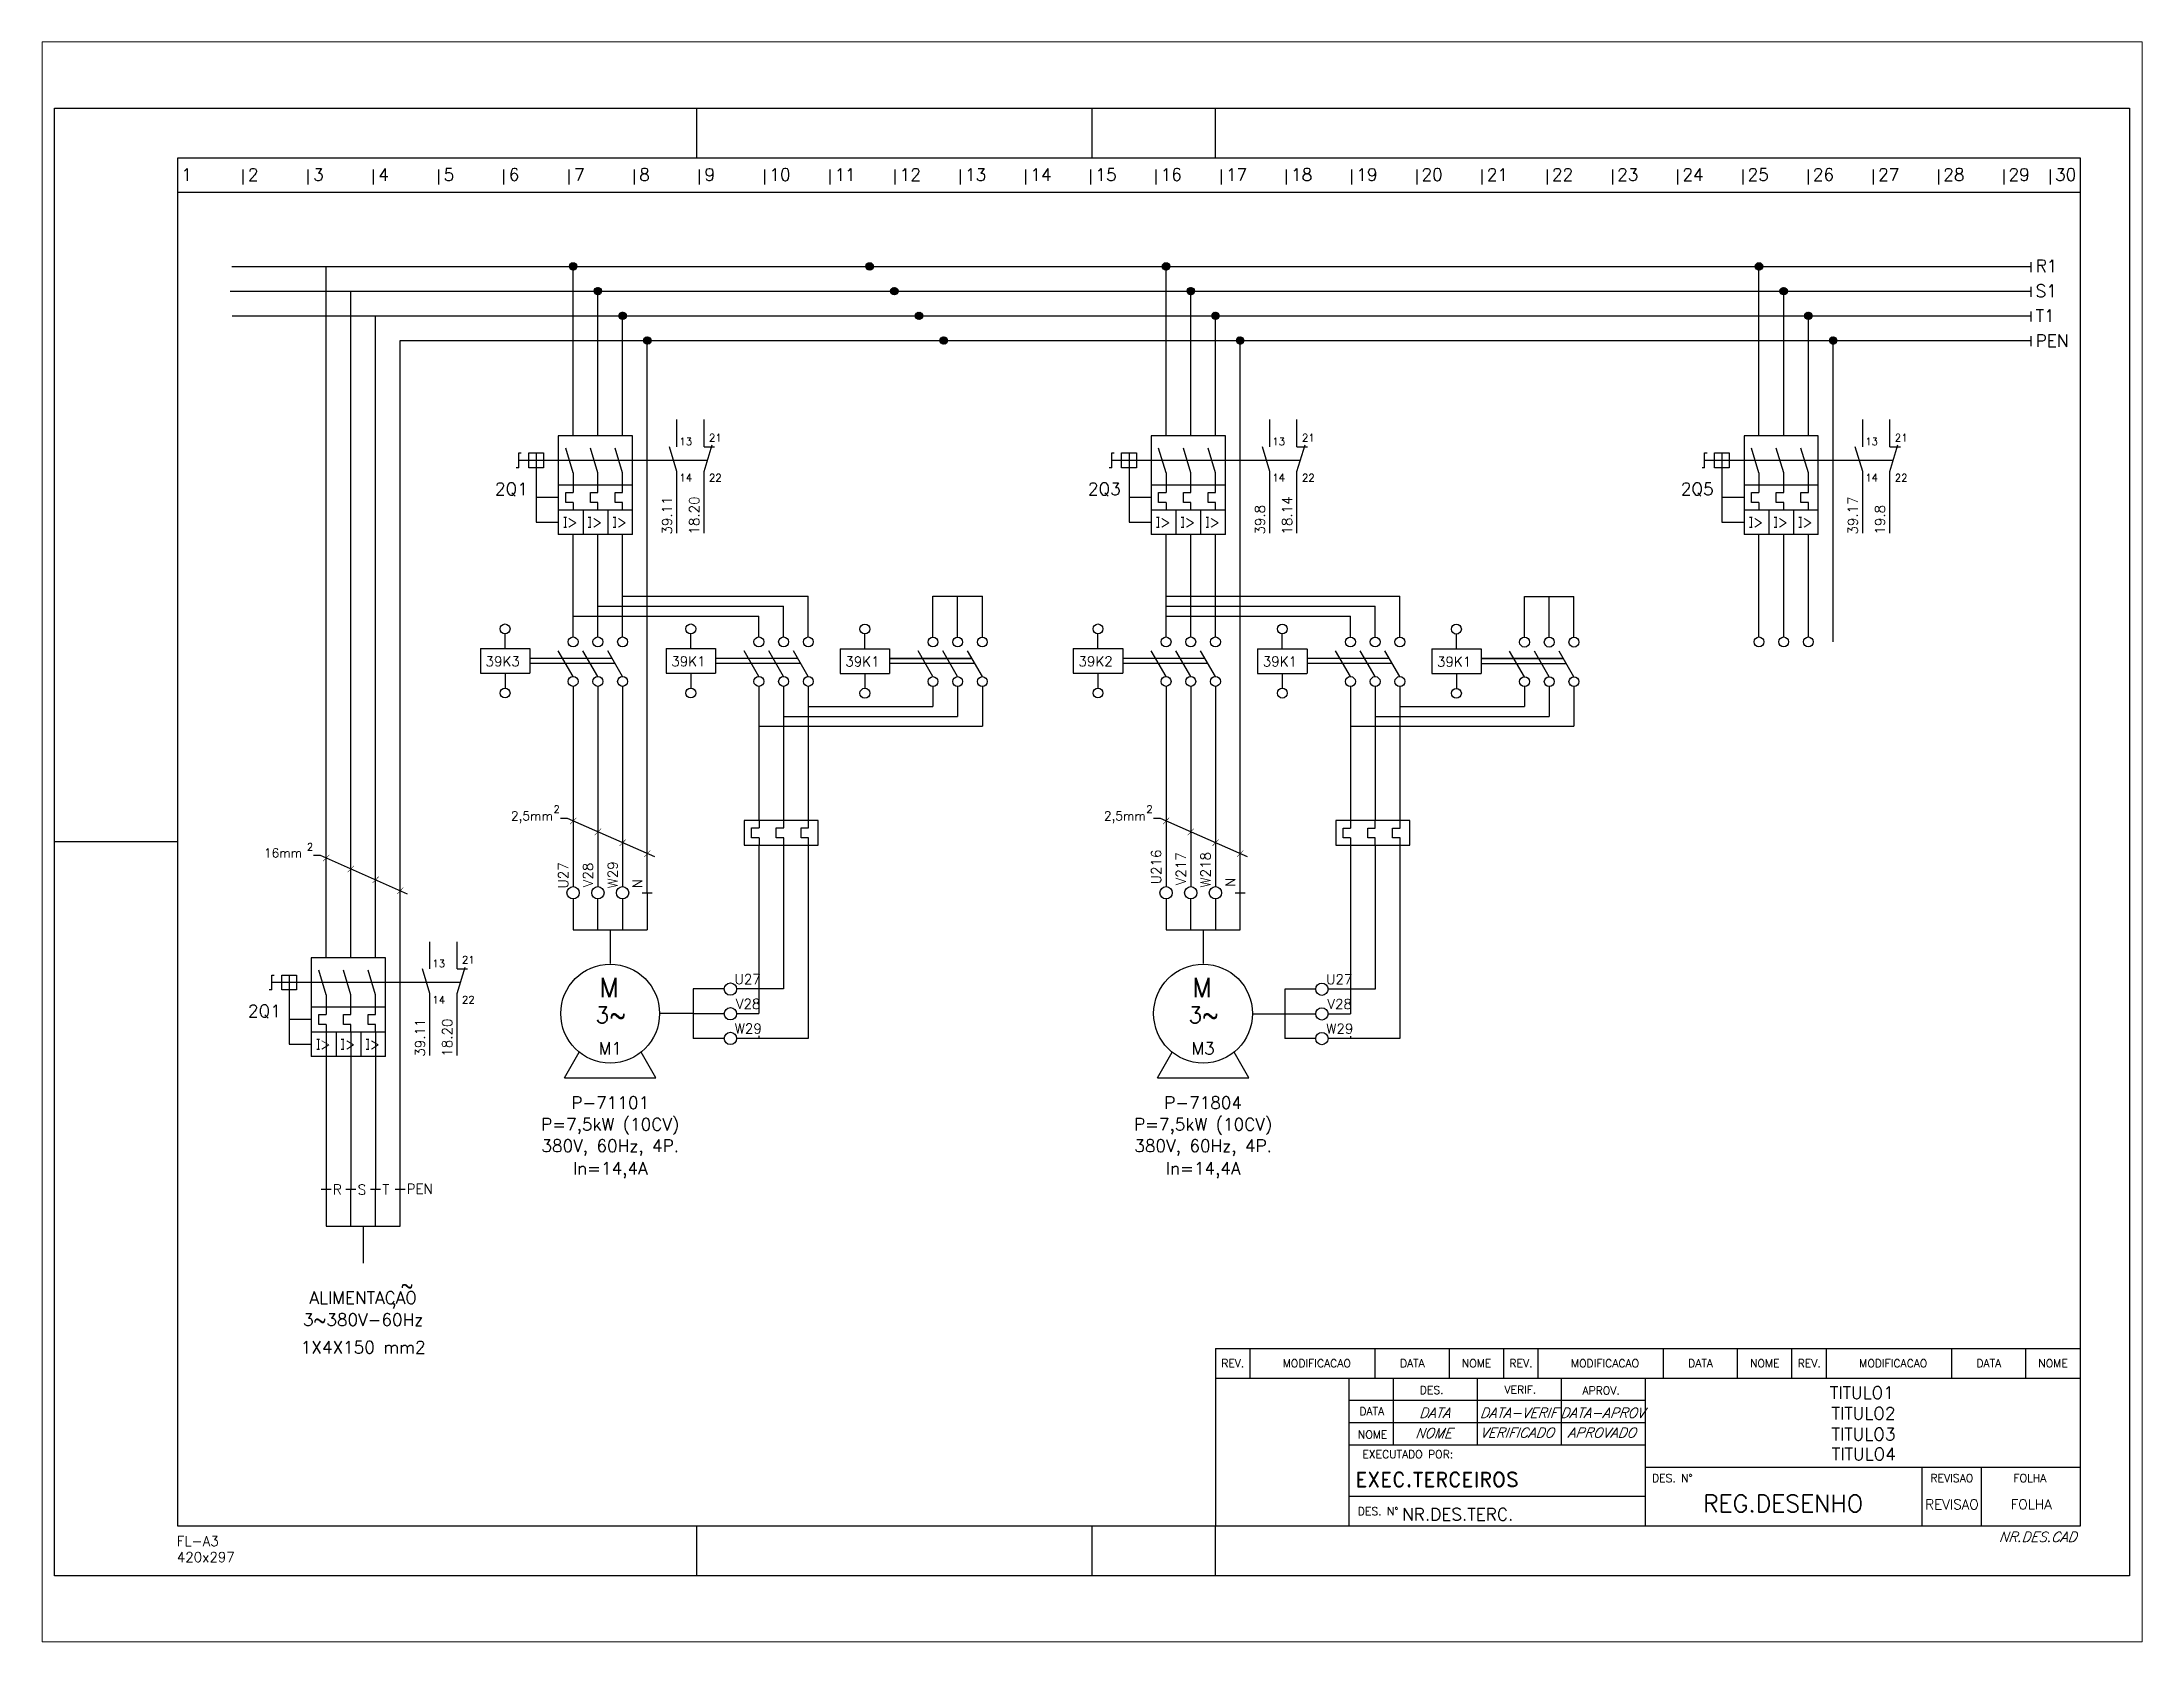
# Paper-space layout 'Layout1' of a CAD drawing. Extents: x 1.05 to 9.45, y 0.8 to 7.2.
# The model-space entities are those that its viewports show. They can reach past a viewport. Long polylines and large blocks are cut down to what shows.
import ezdxf
from ezdxf.enums import TextEntityAlignment as Align

# ---------------------------------------------------------------- set-up
doc = ezdxf.new("R2010")
doc.units = 0
doc.header["$MEASUREMENT"] = 0
for name, pattern in [('HIDDEN', [0.375, 0.25, -0.125]), ('HIDDEN1', [2, 1, -1]), ('HIDDEN2', [4, 3, -1])]:
    doc.linetypes.add(name, pattern=pattern)
doc.layers.get('0').update_dxf_attribs({"color": 1, "linetype": 'CONTINUOUS'})
for name, color, linetype in [('BORNES', 1, 'CONTINUOUS'), ('CARIMBO', 7, 'CONTINUOUS'), ('CON', 1, 'CONTINUOUS'), ('DES', 7, 'CONTINUOUS'), ('FORCA', 1, 'CONTINUOUS'), ('GERAL', 1, 'CONTINUOUS'), ('HACHURA', 5, 'CONTINUOUS'), ('HIDDEN1', 3, 'HIDDEN1'), ('SIM', 1, 'CONTINUOUS'), ('TEXTO', 6, 'CONTINUOUS'), ('WIDTH', 4, 'CONTINUOUS')]:
    doc.layers.add(name, color=color, linetype=linetype)
doc.styles.add('ROMAND', font='romand')
doc.styles.add('ROMANS', font='romans')

# ---------------------------------------------------------------- blocks, each defined once
blk = doc.blocks.new('*X14')
at = {"color": 0}
for p, q in [((55.16, -82.02), (55.88, -81.3)), ((55.17, -82.19), (56.04, -81.31)), ((55.2, -81.81), (55.66, -81.34)), ((55.21, -82.32), (56.18, -81.35)), ((55.27, -82.44), (56.3, -81.41)), ((55.34, -82.54), (56.4, -81.49)), ((55.43, -82.63), (56.49, -81.58)), ((55.54, -82.7), (56.56, -81.68)), ((55.66, -82.76), (56.61, -81.8)), ((55.8, -82.79), (56.65, -81.94)), ((55.97, -82.8), (56.65, -82.12)), ((56.21, -82.73), (56.59, -82.36))]:
    blk.add_line(p, q, dxfattribs=at)
blk = doc.blocks.new('CE')
at = {"layer": 'SIM'}
blk.add_circle((0, 0), 0.75, dxfattribs=at)
blk.add_blockref('*X14', (-55.91, 82.05), dxfattribs=at)
blk = doc.blocks.new('CNA')
at = {"layer": 'CON', "color": 4, "linetype": 'Continuous'}
blk.add_line((0, 2.01), (-3.01, 7.19), dxfattribs=at)
at = {"layer": 'CON', "linetype": 'Continuous'}
for centre in [(0, 9), (0, 1)]:
    blk.add_circle(centre, 1, dxfattribs=at)
at = {"color": 6, "style": 'ROMANS'}
for tag, p in [('CONTATO1', (1.46, 8.31)), ('CONTATO2', (1.46, 0.3))]:
    blk.add_attdef(tag, p, '', height=1.5, dxfattribs=at)
blk.add_attdef('POSICAO', text='', height=2, dxfattribs=at).set_placement((-3.19, 4.16), align=Align.RIGHT)
blk = doc.blocks.new('ME')
at = {"layer": 'SIM'}
for p, q in [((-6.9, -22.72), (-3.92, -17.54)), ((11.59, -22.72), (8.6, -17.54)), ((-6.9, -22.72), (11.59, -22.72))]:
    blk.add_line(p, q, dxfattribs=at)
blk.add_circle((2.34, -9.74), 10, dxfattribs=at)
at = {"layer": 'TEXTO', "style": 'ROMANS'}
for tag, p in [('POTENCIA', (2.33, -5.97)), ('TENSAO', (2.1, -10.35)), ('CORRENTE', (2.33, -14.73))]:
    blk.add_attdef(tag, text='', height=2, dxfattribs=at).set_placement(p, align=Align.CENTER)

msp = doc.modelspace()

# ---------------------------------------------------------------- linework, layer by layer
at = {"color": 2}
for p, q in [((400.04, 265.85), (400.04, 263.85)), ((400.04, 260.85), (400.04, 258.85)), ((400.04, 255.85), (400.04, 253.85)), ((400.04, 250.85), (400.04, 248.85)), ((251.49, 228.48), (253.61, 228.48))]:
    msp.add_line(p, q, dxfattribs=at)
at = {"color": 3, "linetype": 'HIDDEN2'}
for p, q in [((69.99, 70.73), (69.99, 250)), ((119.99, 138.23), (119.99, 250)), ((239.99, 130.73), (239.99, 250)), ((239.99, 130.73), (239.99, 250)), ((359.99, 188.99), (359.99, 250)), ((359.99, 188.99), (359.99, 250)), ((54.99, 78.23), (54.99, 70.73)), ((59.99, 70.73), (59.99, 78.23)), ((64.99, 70.73), (64.99, 78.23)), ((54.99, 70.73), (69.99, 70.73)), ((62.49, 70.73), (62.49, 63.23))]:
    msp.add_line(p, q, dxfattribs=at)
at = {"layer": 'BORNES', "color": 1}
for p, q in [((118.99, 138.23), (120.99, 138.23)), ((238.99, 138.23), (240.99, 138.23))]:
    msp.add_line(p, q, dxfattribs=at)
for centre in [(104.99, 138.23), (109.99, 138.23), (109.99, 138.23), (114.99, 138.23), (114.99, 138.23), (224.99, 138.23), (229.99, 138.23), (229.99, 138.23), (234.99, 138.23), (234.99, 138.23), (136.81, 118.74), (256.53, 118.71), (136.81, 113.74), (136.81, 113.74), (256.53, 113.71), (256.53, 113.71), (136.81, 108.74), (136.81, 108.74), (256.53, 108.71), (256.53, 108.71)]:
    msp.add_circle(centre, 1.25, dxfattribs=at)
at = {"layer": 'CARIMBO'}
msp.add_line((25, 280), (410, 280), dxfattribs=at)
at = {"layer": 'CON'}
for p, q in [((86.21, 187.64), (96.21, 187.64)), ((86.21, 187.64), (86.21, 182.64)), ((91.21, 187.64), (91.21, 190.63)), ((96.21, 187.64), (96.21, 182.64)), ((123.8, 187.64), (133.8, 187.64)), ((123.8, 187.64), (123.8, 182.64)), ((128.8, 187.64), (128.8, 190.63)), ((133.8, 187.64), (133.8, 182.64)), ((159.03, 187.61), (169.03, 187.61)), ((159.03, 187.61), (159.03, 182.61)), ((164.03, 187.61), (164.03, 190.6)), ((169.03, 187.61), (169.03, 182.61)), ((206.21, 187.64), (216.21, 187.64)), ((206.21, 187.64), (206.21, 182.64)), ((211.21, 187.64), (211.21, 190.63)), ((216.21, 187.64), (216.21, 182.64)), ((243.51, 187.57), (253.51, 187.57)), ((243.51, 187.57), (243.51, 182.57)), ((248.52, 187.62), (248.52, 190.61)), ((253.52, 187.62), (253.52, 182.62)), ((278.75, 187.59), (288.75, 187.59)), ((278.75, 187.59), (278.75, 182.59)), ((283.75, 187.59), (283.75, 190.58)), ((288.75, 187.59), (288.75, 182.59)), ((112.89, 185.63), (96.21, 185.63)), ((113.46, 184.63), (96.21, 184.63)), ((150.48, 185.63), (133.8, 185.63)), ((151.05, 184.63), (133.8, 184.63)), ((185.69, 185.63), (169.03, 185.63)), ((185.71, 185.6), (169.03, 185.6)), ((186.28, 184.6), (169.03, 184.6)), ((232.89, 185.63), (216.21, 185.63)), ((233.46, 184.63), (216.21, 184.63)), ((270.2, 185.61), (253.52, 185.61)), ((270.77, 184.61), (253.52, 184.61)), ((305.42, 185.61), (288.75, 185.61)), ((305.44, 185.58), (288.75, 185.58)), ((306.01, 184.58), (288.75, 184.58)), ((86.21, 182.64), (96.21, 182.64)), ((91.21, 182.64), (91.21, 179.65)), ((123.8, 182.64), (133.8, 182.64)), ((128.8, 182.64), (128.8, 179.65)), ((159.03, 182.61), (169.03, 182.61)), ((164.03, 182.61), (164.03, 179.62)), ((206.21, 182.64), (216.21, 182.64)), ((211.21, 182.64), (211.21, 179.65)), ((243.51, 182.57), (253.51, 182.57)), ((248.52, 182.62), (248.52, 179.63)), ((278.75, 182.59), (288.75, 182.59)), ((283.75, 182.59), (283.75, 179.6))]:
    msp.add_line(p, q, dxfattribs=at)
at = {"layer": 'CON', "color": 4}
for p, q in [((104.99, 182.01), (101.99, 187.19)), ((142.58, 182.01), (139.57, 187.19)), ((177.81, 181.98), (174.81, 187.16)), ((224.99, 182.01), (221.99, 187.19)), ((262.3, 181.99), (259.3, 187.17)), ((297.54, 181.95), (294.53, 187.14))]:
    msp.add_line(p, q, dxfattribs=at)
at = {"layer": 'CON'}
for centre in [(91.21, 191.63), (128.8, 191.63), (164.03, 191.6), (211.21, 191.63), (248.52, 191.61), (283.75, 191.58), (104.99, 189), (142.58, 189), (177.81, 188.97), (224.99, 189), (262.31, 188.98), (297.54, 188.95), (344.99, 189), (91.21, 178.65), (104.99, 181), (128.8, 178.65), (142.58, 181), (164.03, 178.62), (177.81, 180.97), (211.21, 178.65), (224.99, 181), (248.52, 178.63), (262.31, 180.98), (283.75, 178.6), (297.54, 180.95)]:
    msp.add_circle(centre, 1, dxfattribs=at)
at = {"layer": 'CON', "linetype": 'Continuous'}
for centre in [(349.99, 189), (354.99, 189)]:
    msp.add_circle(centre, 1, dxfattribs=at)
at = {"layer": 'DES'}
for p, q in [((0, 0), (0, 297)), ((0, 297), (420, 297)), ((130, 287), (130, 297)), ((210, 287), (210, 297)), ((235, 287), (235, 297)), ((420, 297), (420, 0)), ((35.55, 260), (400, 260)), ((36, 255), (400, 255)), ((109.99, 196.23), (147.58, 196.23)), ((114.99, 198.23), (152.58, 198.23)), ((177.81, 198.23), (187.81, 198.23)), ((224.99, 198.23), (272.31, 198.23)), ((224.99, 196.23), (267.31, 196.23)), ((297.54, 198.2), (307.54, 198.2)), ((105.01, 194.23), (142.58, 194.23)), ((224.99, 194.23), (262.31, 194.23)), ((152.58, 175.93), (177.81, 175.93)), ((272.31, 175.91), (297.54, 175.91)), ((142.58, 171.93), (187.81, 171.93)), ((147.58, 173.93), (182.81, 173.93)), ((262.31, 171.91), (307.54, 171.91)), ((267.31, 173.91), (302.54, 173.91)), ((25, 148.5), (0, 148.5)), ((55, 110), (55, 78.27)), ((60, 110), (60, 78.27)), ((65, 110), (65, 78.27)), ((242, 40), (242, 46)), ((267.33, 40), (267.33, 46)), ((282.33, 40), (282.33, 46)), ((300.33, 40), (300.33, 46)), ((325.67, 40), (325.67, 46)), ((340.67, 40), (340.67, 46)), ((358.67, 40), (358.67, 46)), ((384, 40), (384, 46)), ((399, 40), (399, 46)), ((271, 26.5), (271, 40)), ((288, 26.5), (288, 40)), ((305, 26.5), (305, 40)), ((262, 35.5), (322, 35.5)), ((262, 31), (322, 31)), ((378, 10), (378, 22)), ((378, 10), (378, 22)), ((130, 0), (130, 10)), ((210, 0), (210, 10)), ((235, 0), (235, 10)), ((420, 0), (0, 0))]:
    msp.add_line(p, q, dxfattribs=at)
at = {"layer": 'DES', "color": 7, "linetype": 'Continuous'}
for p, q in [((38.19, 281.58), (38.19, 284.58)), ((51.39, 281.58), (51.39, 284.58)), ((64.59, 281.58), (64.59, 284.58)), ((77.79, 281.58), (77.79, 284.58)), ((90.99, 281.58), (90.99, 284.58)), ((104.19, 281.58), (104.19, 284.58)), ((117.39, 281.58), (117.39, 284.58)), ((130.59, 281.58), (130.59, 284.58)), ((143.79, 281.58), (143.79, 284.58)), ((156.99, 281.58), (156.99, 284.58)), ((170.19, 281.58), (170.19, 284.58)), ((183.39, 281.58), (183.39, 284.58)), ((196.59, 281.58), (196.59, 284.58)), ((209.79, 281.58), (209.79, 284.58)), ((222.99, 281.58), (222.99, 284.58)), ((236.19, 281.58), (236.19, 284.58)), ((249.39, 281.58), (249.39, 284.58)), ((262.59, 281.58), (262.59, 284.58)), ((275.79, 281.58), (275.79, 284.58)), ((288.99, 281.58), (288.99, 284.58)), ((302.19, 281.58), (302.19, 284.58)), ((315.39, 281.58), (315.39, 284.58)), ((328.59, 281.58), (328.59, 284.58)), ((341.79, 281.58), (341.79, 284.58)), ((354.99, 281.58), (354.99, 284.58)), ((368.19, 281.58), (368.19, 284.58)), ((381.39, 281.58), (381.39, 284.58)), ((394.59, 281.58), (394.59, 284.58)), ((404.01, 281.58), (404.01, 284.58))]:
    msp.add_line(p, q, dxfattribs=at)
at = {"layer": 'DES', "color": 7}
for p, q in [((35.89, 265), (400, 265)), ((54.99, 125.06), (54.99, 265)), ((104.99, 230.73), (104.99, 265)), ((224.99, 230.73), (224.99, 265)), ((344.99, 230.73), (344.99, 265)), ((59.99, 125.06), (59.99, 260)), ((109.99, 230.73), (109.99, 260)), ((229.99, 230.73), (229.99, 260)), ((349.99, 230.73), (349.99, 260)), ((64.99, 125.06), (64.99, 255)), ((114.99, 230.73), (114.99, 255)), ((234.99, 230.73), (234.99, 255)), ((354.99, 230.73), (354.99, 255)), ((104.99, 190), (104.99, 210.73)), ((109.99, 189.99), (109.99, 210.73)), ((114.99, 190.01), (114.99, 210.73)), ((224.99, 190), (224.99, 210.73)), ((229.99, 189.99), (229.99, 210.73)), ((234.99, 190.01), (234.99, 210.73)), ((344.99, 190), (344.99, 210.73)), ((349.99, 189.99), (349.99, 210.73)), ((354.99, 190.01), (354.99, 210.73)), ((147.58, 189.99), (147.58, 196.23)), ((152.58, 190.01), (152.58, 198.23)), ((177.81, 189.97), (177.81, 198.23)), ((182.81, 189.96), (182.81, 198.23)), ((187.81, 189.98), (187.81, 198.23)), ((267.31, 189.97), (267.31, 196.23)), ((272.31, 189.99), (272.31, 198.23)), ((297.54, 189.95), (297.54, 198.2)), ((302.54, 189.94), (302.54, 198.2)), ((307.54, 189.96), (307.54, 198.2)), ((142.58, 190), (142.58, 194.23)), ((262.31, 189.98), (262.31, 194.23)), ((104.99, 180), (104.99, 139.48)), ((109.99, 180), (109.99, 139.48)), ((114.99, 180), (114.99, 139.48)), ((142.58, 180), (142.58, 152.85)), ((147.58, 180), (147.58, 152.85)), ((152.58, 180), (152.58, 152.85)), ((177.81, 179.97), (177.81, 175.93)), ((182.81, 179.97), (182.81, 173.93)), ((187.81, 179.97), (187.81, 171.93)), ((224.99, 180), (224.99, 139.48)), ((229.99, 180), (229.99, 139.48)), ((234.99, 180), (234.99, 139.48)), ((262.31, 179.98), (262.31, 152.83)), ((267.31, 179.98), (267.31, 152.83)), ((272.31, 179.98), (272.31, 152.83)), ((297.54, 179.95), (297.54, 175.91)), ((302.54, 179.95), (302.54, 173.91)), ((307.54, 179.95), (307.54, 171.91)), ((142.58, 147.85), (142.58, 113.76)), ((147.58, 147.85), (147.58, 118.76)), ((152.58, 147.85), (152.58, 108.76)), ((262.31, 147.83), (262.31, 113.74)), ((267.31, 147.83), (267.31, 118.74)), ((272.31, 147.83), (272.31, 108.74)), ((54.99, 119.99), (54.99, 120.06)), ((59.99, 120), (59.99, 120.06)), ((64.99, 120), (64.99, 120.06)), ((142.58, 109.24), (142.58, 108.76)), ((262.31, 109.21), (262.31, 108.74)), ((53.99, 78.23), (55.99, 78.23)), ((58.99, 78.23), (60.99, 78.23)), ((63.99, 78.23), (65.99, 78.23)), ((68.99, 78.23), (70.99, 78.23))]:
    msp.add_line(p, q, dxfattribs=at)
at = {"layer": 'DES', "color": 1}
for p, q in [((125.99, 228.48), (125.99, 233.98)), ((131.49, 228.48), (131.49, 233.98)), ((245.99, 228.48), (245.99, 233.98)), ((251.49, 228.48), (251.49, 233.98)), ((365.99, 228.48), (365.99, 233.98)), ((371.49, 228.48), (371.49, 233.98)), ((116.99, 230.73), (101.99, 230.73)), ((101.99, 230.73), (101.99, 210.73)), ((116.99, 210.73), (116.99, 230.73)), ((236.99, 230.73), (221.99, 230.73)), ((221.99, 230.73), (221.99, 210.73)), ((236.99, 210.73), (236.99, 230.73)), ((356.99, 230.73), (341.99, 230.73)), ((341.99, 230.73), (341.99, 210.73)), ((356.99, 210.73), (356.99, 230.73)), ((93.99, 224.23), (93.99, 227.23)), ((93.99, 227.23), (94.49, 227.23)), ((95.99, 225.73), (93.99, 225.73)), ((95.99, 224.23), (95.99, 227.23)), ((95.99, 227.23), (98.99, 227.23)), ((98.99, 225.73), (95.99, 225.73)), ((97.49, 227.23), (97.49, 224.23)), ((98.99, 227.23), (98.99, 224.23)), ((131.49, 228.48), (133.61, 228.48)), ((213.99, 224.23), (213.99, 227.23)), ((213.99, 227.23), (214.49, 227.23)), ((215.99, 225.73), (213.99, 225.73)), ((215.99, 227.23), (218.99, 227.23)), ((215.99, 224.23), (215.99, 227.23)), ((218.99, 225.73), (215.99, 225.73)), ((217.49, 227.23), (217.49, 224.23)), ((218.99, 227.23), (218.99, 224.23)), ((251.49, 228.48), (253.61, 228.48)), ((333.99, 224.23), (333.99, 227.23)), ((333.99, 227.23), (334.49, 227.23)), ((335.99, 225.73), (333.99, 225.73)), ((335.99, 227.23), (338.99, 227.23)), ((335.99, 224.23), (335.99, 227.23)), ((338.99, 225.73), (335.99, 225.73)), ((337.49, 227.23), (337.49, 224.23)), ((338.99, 227.23), (338.99, 224.23)), ((371.49, 228.48), (373.61, 228.48)), ((371.49, 228.48), (373.61, 228.48)), ((93.99, 224.23), (93.49, 224.23)), ((98.99, 224.23), (95.99, 224.23)), ((104.99, 223.23), (104.99, 219.23)), ((109.99, 219.23), (109.99, 223.23)), ((114.99, 219.23), (114.99, 223.23)), ((125.99, 210.98), (125.99, 223.48)), ((131.49, 210.98), (131.49, 223.48)), ((213.99, 224.23), (213.49, 224.23)), ((218.99, 224.23), (215.99, 224.23)), ((224.99, 223.23), (224.99, 219.23)), ((229.99, 219.23), (229.99, 223.23)), ((234.99, 219.23), (234.99, 223.23)), ((245.99, 210.98), (245.99, 223.48)), ((251.49, 210.98), (251.49, 223.48)), ((333.99, 224.23), (333.49, 224.23)), ((338.99, 224.23), (335.99, 224.23)), ((344.99, 223.23), (344.99, 219.23)), ((349.99, 219.23), (349.99, 223.23)), ((354.99, 219.23), (354.99, 223.23)), ((365.99, 210.98), (365.99, 223.48)), ((371.49, 210.98), (371.49, 223.48)), ((116.99, 220.73), (101.99, 220.73)), ((103.49, 219.23), (104.99, 219.23)), ((103.49, 217.23), (103.49, 219.23)), ((104.99, 217.23), (103.49, 217.23)), ((104.99, 217.23), (104.99, 215.73)), ((108.49, 217.23), (108.49, 219.23)), ((108.49, 219.23), (109.99, 219.23)), ((109.99, 217.23), (108.49, 217.23)), ((109.99, 215.73), (109.99, 217.23)), ((113.49, 217.23), (113.49, 219.23)), ((113.49, 219.23), (114.99, 219.23)), ((114.99, 217.23), (113.49, 217.23)), ((114.99, 215.73), (114.99, 217.23)), ((236.99, 220.73), (221.99, 220.73)), ((223.49, 219.23), (224.99, 219.23)), ((223.49, 217.23), (223.49, 219.23)), ((224.99, 217.23), (223.49, 217.23)), ((224.99, 217.23), (224.99, 215.73)), ((228.49, 217.23), (228.49, 219.23)), ((228.49, 219.23), (229.99, 219.23)), ((229.99, 217.23), (228.49, 217.23)), ((229.99, 215.73), (229.99, 217.23)), ((233.49, 217.23), (233.49, 219.23)), ((233.49, 219.23), (234.99, 219.23)), ((234.99, 217.23), (233.49, 217.23)), ((234.99, 215.73), (234.99, 217.23)), ((356.99, 220.73), (341.99, 220.73)), ((343.49, 217.23), (343.49, 219.23)), ((343.49, 219.23), (344.99, 219.23)), ((344.99, 217.23), (343.49, 217.23)), ((344.99, 217.23), (344.99, 215.73)), ((348.49, 217.23), (348.49, 219.23)), ((348.49, 219.23), (349.99, 219.23)), ((349.99, 217.23), (348.49, 217.23)), ((349.99, 215.73), (349.99, 217.23)), ((353.49, 217.23), (353.49, 219.23)), ((353.49, 219.23), (354.99, 219.23)), ((354.99, 217.23), (353.49, 217.23)), ((354.99, 215.73), (354.99, 217.23)), ((101.99, 215.73), (116.99, 215.73)), ((103.08, 214.24), (103.62, 214.24)), ((106.99, 215.73), (106.99, 210.73)), ((108.06, 214.24), (108.6, 214.24)), ((111.99, 215.73), (111.99, 210.73)), ((113.09, 214.24), (113.61, 214.24)), ((221.99, 215.73), (236.99, 215.73)), ((223.08, 214.24), (223.62, 214.24)), ((226.99, 215.73), (226.99, 210.73)), ((228.06, 214.24), (228.6, 214.24)), ((231.99, 215.73), (231.99, 210.73)), ((233.09, 214.24), (233.61, 214.24)), ((341.99, 215.73), (356.99, 215.73)), ((343.08, 214.24), (343.62, 214.24)), ((346.99, 215.73), (346.99, 210.73)), ((348.06, 214.24), (348.6, 214.24)), ((351.99, 215.73), (351.99, 210.73)), ((353.09, 214.24), (353.61, 214.24)), ((116.99, 210.73), (101.99, 210.73)), ((103.08, 212.22), (103.62, 212.22)), ((108.06, 212.22), (108.6, 212.22)), ((113.09, 212.22), (113.61, 212.22)), ((236.99, 210.73), (221.99, 210.73)), ((223.08, 212.22), (223.62, 212.22)), ((228.06, 212.22), (228.6, 212.22)), ((233.09, 212.22), (233.61, 212.22)), ((356.99, 210.73), (341.99, 210.73)), ((343.08, 212.22), (343.62, 212.22)), ((348.06, 212.22), (348.6, 212.22)), ((353.09, 212.22), (353.61, 212.22)), ((154.61, 152.85), (139.61, 152.85)), ((139.61, 152.85), (139.61, 147.85)), ((141.11, 151.35), (142.61, 151.35)), ((141.11, 149.35), (141.11, 151.35)), ((142.61, 149.35), (141.11, 149.35)), ((142.61, 152.85), (142.61, 151.35)), ((142.61, 149.35), (142.61, 147.85)), ((146.11, 149.35), (146.11, 151.35)), ((146.11, 151.35), (147.61, 151.35)), ((147.61, 149.35), (146.11, 149.35)), ((147.61, 151.35), (147.61, 152.85)), ((147.61, 147.85), (147.61, 149.35)), ((151.11, 149.35), (151.11, 151.35)), ((151.11, 151.35), (152.61, 151.35)), ((152.61, 149.35), (151.11, 149.35)), ((152.61, 151.35), (152.61, 152.85)), ((152.61, 147.85), (152.61, 149.35)), ((154.61, 147.85), (154.61, 152.85)), ((274.34, 152.83), (259.34, 152.83)), ((259.34, 152.83), (259.34, 147.83)), ((260.84, 151.33), (262.34, 151.33)), ((260.84, 149.33), (260.84, 151.33)), ((262.34, 149.33), (260.84, 149.33)), ((262.34, 152.83), (262.34, 151.33)), ((262.34, 149.33), (262.34, 147.83)), ((265.84, 149.33), (265.84, 151.33)), ((265.84, 151.33), (267.34, 151.33)), ((267.34, 149.33), (265.84, 149.33)), ((267.34, 151.33), (267.34, 152.83)), ((267.34, 147.83), (267.34, 149.33)), ((270.84, 149.33), (270.84, 151.33)), ((270.84, 151.33), (272.34, 151.33)), ((272.34, 149.33), (270.84, 149.33)), ((272.34, 151.33), (272.34, 152.83)), ((272.34, 147.83), (272.34, 149.33)), ((274.34, 147.83), (274.34, 152.83)), ((139.61, 147.85), (154.61, 147.85)), ((259.34, 147.83), (274.34, 147.83)), ((76, 122.81), (76, 128.31)), ((81.5, 122.81), (81.5, 128.31)), ((67, 125.06), (52, 125.06)), ((52, 125.06), (52, 105.06)), ((67, 105.06), (67, 125.06)), ((44, 118.56), (44, 121.56)), ((44, 121.56), (44.5, 121.56)), ((46, 120.06), (44, 120.06)), ((46, 118.56), (46, 121.56)), ((46, 121.56), (49, 121.56)), ((49, 120.06), (46, 120.06)), ((47.5, 121.56), (47.5, 118.56)), ((49, 121.56), (49, 118.56)), ((81.5, 122.81), (83.61, 122.81)), ((44, 118.56), (43.5, 118.56)), ((49, 118.56), (46, 118.56)), ((67, 115.06), (52, 115.06)), ((55, 117.56), (55, 113.56)), ((60, 113.56), (60, 117.56)), ((65, 113.56), (65, 117.56)), ((76, 105.31), (76, 117.81)), ((81.5, 105.31), (81.5, 117.81)), ((53.5, 113.56), (55, 113.56)), ((53.5, 111.56), (53.5, 113.56)), ((55, 111.56), (53.5, 111.56)), ((55, 111.56), (55, 110.06)), ((58.5, 111.56), (58.5, 113.56)), ((58.5, 113.56), (60, 113.56)), ((60, 111.56), (58.5, 111.56)), ((60, 110.06), (60, 111.56)), ((63.5, 111.56), (63.5, 113.56)), ((63.5, 113.56), (65, 113.56)), ((65, 111.56), (63.5, 111.56)), ((65, 110.06), (65, 111.56)), ((52, 110.06), (67, 110.06)), ((53.08, 108.57), (53.63, 108.57)), ((53.08, 106.55), (53.63, 106.55)), ((57, 110.06), (57, 105.06)), ((58.06, 108.57), (58.61, 108.57)), ((58.06, 106.55), (58.61, 106.55)), ((62, 110.06), (62, 105.06)), ((63.09, 108.57), (63.62, 108.57)), ((63.09, 106.55), (63.62, 106.55)), ((67, 105.06), (52, 105.06))]:
    msp.add_line(p, q, dxfattribs=at)
at = {"layer": 'DES', "color": 1, "linetype": 'HIDDEN'}
for p, q in [((132.11, 225.73), (98.99, 225.73)), ((252.11, 225.73), (218.99, 225.73)), ((372.11, 225.73), (338.99, 225.73)), ((97.49, 224.23), (97.49, 213.23)), ((217.49, 224.23), (217.49, 213.23)), ((337.49, 224.23), (337.49, 213.23)), ((101.99, 218.23), (97.49, 218.23)), ((221.99, 218.23), (217.49, 218.23)), ((341.99, 218.23), (337.49, 218.23)), ((97.49, 213.23), (101.99, 213.23)), ((217.49, 213.23), (221.99, 213.23)), ((337.49, 213.23), (341.99, 213.23)), ((82.12, 120.06), (49, 120.06)), ((47.5, 118.56), (47.5, 107.56)), ((52, 112.56), (47.5, 112.56)), ((47.5, 107.56), (52, 107.56))]:
    msp.add_line(p, q, dxfattribs=at)
at = {"layer": 'HACHURA', "color": 5}
for p, q in [((103.87, 153.26), (102.43, 153.26)), ((121.49, 145.47), (103.87, 153.26)), ((223.87, 153.26), (222.43, 153.26)), ((241.49, 145.47), (223.87, 153.26)), ((53.87, 145.76), (52.43, 145.76)), ((71.49, 137.97), (53.87, 145.76))]:
    msp.add_line(p, q, dxfattribs=at)
for points in [[(105.63, 153.41, 0.1, 0.1, 0), (104.36, 152.11, 0.1, 0.1, 0)], [(225.63, 153.41, 0.1, 0.1, 0), (224.36, 152.11, 0.1, 0.1, 0)], [(110.63, 151.2, 0.1, 0.1, 0), (109.36, 149.9, 0.1, 0.1, 0)], [(115.63, 148.99, 0.1, 0.1, 0), (114.36, 147.69, 0.1, 0.1, 0)], [(230.63, 151.2, 0.1, 0.1, 0), (229.36, 149.9, 0.1, 0.1, 0)], [(235.63, 148.99, 0.1, 0.1, 0), (234.36, 147.69, 0.1, 0.1, 0)], [(55.63, 145.91, 0.1, 0.1, 0), (54.36, 144.61, 0.1, 0.1, 0)], [(120.63, 146.78, 0.1, 0.1, 0), (119.36, 145.48, 0.1, 0.1, 0)], [(240.63, 146.78, 0.1, 0.1, 0), (239.36, 145.48, 0.1, 0.1, 0)], [(60.63, 143.7, 0.1, 0.1, 0), (59.36, 142.4, 0.1, 0.1, 0)], [(65.63, 141.49, 0.1, 0.1, 0), (64.36, 140.19, 0.1, 0.1, 0)], [(70.63, 139.28, 0.1, 0.1, 0), (69.36, 137.98, 0.1, 0.1, 0)]]:
    msp.add_lwpolyline(points, format="xyseb", dxfattribs=at)
at = {"layer": 'HIDDEN1', "color": 3, "linetype": 'HIDDEN2'}
for p, q in [((69.99, 250), (400, 250)), ((104.99, 136.98), (104.99, 130.73)), ((109.99, 130.73), (109.99, 136.98)), ((114.99, 136.98), (114.99, 130.73)), ((119.99, 138.23), (119.99, 130.73)), ((224.99, 136.98), (224.99, 130.73)), ((229.99, 130.73), (229.99, 136.98)), ((234.99, 136.98), (234.99, 130.73)), ((104.99, 130.73), (119.99, 130.73)), ((112.49, 130.73), (112.49, 123.93)), ((224.99, 130.73), (239.99, 130.73)), ((232.49, 130.73), (232.49, 123.93)), ((129.31, 118.76), (129.31, 108.76)), ((135.56, 118.76), (129.31, 118.76)), ((249.03, 118.74), (249.03, 108.74)), ((255.28, 118.74), (249.03, 118.74)), ((129.31, 113.8), (122.51, 113.8)), ((129.31, 113.76), (135.56, 113.76)), ((242.41, 113.74), (255.28, 113.74)), ((135.56, 108.76), (129.31, 108.76)), ((255.28, 108.74), (249.03, 108.74))]:
    msp.add_line(p, q, dxfattribs=at)
at = {"layer": 'HIDDEN1', "color": 0, "linetype": 'ByBlock'}
for p, q in [((142.58, 118.76), (138.05, 118.76)), ((147.58, 118.76), (141.35, 118.76)), ((262.31, 118.74), (257.78, 118.74)), ((267.31, 118.74), (261.07, 118.74)), ((138.05, 113.76), (142.58, 113.76)), ((257.78, 113.74), (262.31, 113.74)), ((152.58, 108.76), (138.05, 108.76)), ((272.31, 108.74), (257.78, 108.74))]:
    msp.add_line(p, q, dxfattribs=at)
at = {"layer": 'WIDTH'}
for p, q in [((25, 287), (410, 287)), ((25, 10), (25, 287)), ((410, 287), (410, 10)), ((235, 46), (235, 10)), ((410, 10), (25, 10))]:
    msp.add_line(p, q, dxfattribs=at)
at = {"layer": 'WIDTH', "color": 4}
for p, q in [((104.99, 223.23), (103.49, 228.23)), ((109.99, 223.23), (108.49, 228.23)), ((114.99, 223.23), (113.49, 228.23)), ((125.99, 223.48), (124.49, 228.48)), ((131.49, 223.48), (133.11, 228.86)), ((224.99, 223.23), (223.49, 228.23)), ((229.99, 223.23), (228.49, 228.23)), ((234.99, 223.23), (233.49, 228.23)), ((245.99, 223.48), (244.49, 228.48)), ((251.49, 223.48), (253.11, 228.86)), ((344.99, 223.23), (343.49, 228.23)), ((349.99, 223.23), (348.49, 228.23)), ((354.99, 223.23), (353.49, 228.23)), ((365.99, 223.48), (364.49, 228.48)), ((371.49, 223.48), (373.11, 228.86)), ((55, 117.56), (53.5, 122.56)), ((60, 117.56), (58.5, 122.56)), ((65, 117.56), (63.5, 122.56)), ((76, 117.81), (74.5, 122.81)), ((81.5, 117.81), (83.11, 123.19)), ((235, 46), (410, 46)), ((293.33, 40), (293.33, 46)), ((351.67, 40), (351.67, 46)), ((235, 40), (410, 40)), ((262, 40), (262, 10)), ((322, 10), (322, 40)), ((262, 26.5), (322, 26.5)), ((322, 22), (410, 22)), ((390, 10), (390, 22)), ((262, 16.1), (322, 16.1))]:
    msp.add_line(p, q, dxfattribs=at)

# ---------------------------------------------------------------- block references
at = {"layer": 'CON'}
for p in [(109.99, 180), (114.99, 180), (147.58, 180), (152.58, 180), (182.81, 179.97), (187.81, 179.97), (229.99, 180), (234.99, 180), (267.31, 179.98), (272.31, 179.98), (302.54, 179.95), (307.54, 179.95)]:
    msp.add_blockref('CNA', p, dxfattribs=at)
at = {"layer": 'FORCA'}
for p in [(110.14, 123.51), (230.14, 123.51)]:
    msp.add_blockref('ME', p, dxfattribs=at)
at = {"layer": 'GERAL'}
for p in [(105, 265), (164.99, 265), (224.99, 265), (344.99, 265), (110, 260), (169.99, 260), (229.99, 260), (349.99, 260), (115, 255), (174.99, 255), (234.99, 255), (354.99, 255), (120, 250), (179.99, 250), (239.99, 250), (359.99, 250)]:
    msp.add_blockref('CE', p, dxfattribs=at)

# ---------------------------------------------------------------- texts
at = {"layer": 'CARIMBO', "color": 1, "style": 'ROMANS'}
for tag, p in [('TITULO1', (365.8, 35.8)), ('TITULO2', (366.14, 31.63)), ('TITULO3', (366.14, 27.4)), ('TITULO4', (366.2, 23.39))]:
    msp.add_attdef(tag, text='', height=2.5, dxfattribs=at).set_placement(p, align=Align.CENTER)
at = {"layer": 'DES', "color": 1, "style": 'ROMANS'}
for p in [(104.49, 213.23), (109.49, 213.23), (114.49, 213.23), (224.49, 213.23), (229.49, 213.23), (234.49, 213.23), (344.49, 213.23), (349.49, 213.23), (354.49, 213.23), (54.5, 107.56), (59.5, 107.56), (64.5, 107.56)]:
    msp.add_text('I>', height=2, dxfattribs=at).set_placement(p, align=Align.MIDDLE)
at = {"layer": 'TEXTO', "color": 6, "linetype": 'Continuous', "style": 'ROMANS'}
for s, p in [('1', (26.74, 283.58)), ('2', (40.24, 283.58)), ('3', (53.44, 283.58)), ('4', (66.64, 283.58)), ('5', (79.84, 283.58)), ('6', (93.04, 283.58)), ('7', (106.24, 283.58)), ('8', (119.44, 283.58)), ('9', (132.64, 283.58)), ('10', (146.84, 283.58)), ('11', (160.04, 283.58)), ('12', (173.24, 283.58)), ('13', (186.44, 283.58)), ('14', (199.64, 283.58)), ('15', (212.84, 283.58)), ('16', (226.04, 283.58)), ('17', (239.24, 283.58)), ('18', (252.44, 283.58)), ('19', (265.64, 283.58)), ('20', (278.84, 283.58)), ('21', (292.04, 283.58)), ('22', (305.24, 283.58)), ('23', (318.44, 283.58)), ('24', (331.64, 283.58)), ('25', (344.84, 283.58)), ('26', (358.04, 283.58)), ('27', (371.24, 283.58)), ('28', (384.44, 283.58)), ('29', (397.64, 283.58)), ('30', (407.06, 283.58))]:
    msp.add_text(s, height=2.5, dxfattribs=at).set_placement(p, align=Align.MIDDLE)
at = {"layer": 'TEXTO', "color": 6, "style": 'ROMANS'}
for s, height, p in [('R1', 2.5, (400.99, 263.85)), ('S1', 2.5, (400.99, 258.8)), ('T1', 2.5, (400.99, 253.75)), ('PEN', 2.5, (400.99, 248.7)), ('13', 1.5, (126.49, 228.81)), ('21', 1.5, (132.49, 229.58)), ('13', 1.5, (246.49, 228.81)), ('21', 1.5, (252.49, 229.58)), ('13', 1.5, (366.49, 228.81)), ('21', 1.5, (372.49, 229.58)), ('2Q1', 2.5, (89.17, 218.72)), ('14', 1.5, (126.49, 221.48)), ('22', 1.5, (132.49, 221.48)), ('2Q3', 2.5, (209.17, 218.72)), ('14', 1.5, (246.49, 221.48)), ('22', 1.5, (252.49, 221.48)), ('2Q5', 2.5, (329.17, 218.72)), ('14', 1.5, (366.49, 221.48)), ('22', 1.5, (372.49, 221.48)), ('39K3', 2, (87.26, 184.06)), ('39K1', 2, (124.85, 184.06)), ('39K1', 2, (160.08, 184.03)), ('39K2', 2, (207.26, 184.06)), ('39K1', 2, (244.57, 184.04)), ('39K1', 2, (279.81, 184)), ('2,5mm', 1.8, (92.41, 152.88)), ('2', 1.5, (101, 154.39)), ('2,5mm', 1.8, (212.41, 152.88)), ('2', 1.5, (221, 154.39)), ('16mm', 1.8, (42.41, 145.38)), ('2', 1.5, (51.1, 146.78)), ('13', 1.5, (76.5, 123.14)), ('21', 1.5, (82.5, 123.91)), ('M', 3.9, (110.25, 117.08)), ('M', 3.9, (230.25, 117.08)), ('2Q1', 2.5, (39.18, 113.05)), ('14', 1.5, (76.5, 115.81)), ('22', 1.5, (82.5, 115.81)), ('3~', 3.25, (109.52, 111.86)), ('3~', 3.25, (229.52, 111.86)), ('R', 2, (56.38, 77.16)), ('S', 2, (61.38, 77.16)), ('T', 2, (66.38, 77.16)), ('PEN', 2, (71.29, 77.29)), ('~', 2.5, (70.11, 57.54)), (',', 2.5, (68.16, 54.87))]:
    msp.add_text(s, height=height, dxfattribs=at).set_placement(p)
for s, p in [('39.11', (124.99, 210.72)), ('18.20', (130.49, 210.72)), ('18.14', (250.49, 210.72)), ('39.17', (364.99, 210.72)), ('39.8', (244.99, 210.72)), ('19.8', (370.49, 210.72)), ('39.11', (75, 105.05)), ('18.20', (80.5, 105.05))]:
    msp.add_text(s, height=2, rotation=90, dxfattribs=at).set_placement(p)
at = {"layer": 'TEXTO', "color": 6, "linetype": 'Continuous', "style": 'ROMANS'}
for s, p in [('U216', (223.99, 139.94)), ('V217', (228.99, 139.72)), ('W218', (233.99, 139.28)), ('U27', (103.99, 139.08)), ('V28', (108.99, 139.35)), ('W29', (113.99, 139.12)), ('N', (118.99, 139.12)), ('N', (238.99, 139.39))]:
    msp.add_text(s, height=2, rotation=90, dxfattribs=at).set_placement(p)
for s, p in [('U27', (137.65, 119.74)), ('U27', (257.38, 119.71)), ('V28', (137.92, 114.74)), ('V28', (257.65, 114.71)), ('W29', (137.69, 109.74)), ('W29', (257.42, 109.71))]:
    msp.add_text(s, height=2, dxfattribs=at).set_placement(p)
at = {"layer": 'TEXTO', "color": 6, "style": 'ROMANS'}
for s, p in [('M1', (112.49, 106.73)), ('M3', (232.49, 106.73)), ('P-71101', (112.49, 95.73)), ('P-71804', (232.49, 95.73)), ('P=7,5kW (10CV)', (112.49, 91.18)), ('P=7,5kW (10CV)', (232.49, 91.18)), ('380V, 60Hz, 4P.', (112.49, 86.64)), ('380V, 60Hz, 4P.', (232.49, 86.64)), ('In=14,4A', (112.49, 82.09)), ('In=14,4A', (232.49, 82.09)), ('ALIMENTACAO', (62.49, 56.27)), ('3~380V-60Hz', (62.49, 51.82)), ('1X4X150 mm2', (62.49, 46.25))]:
    msp.add_text(s, height=2.5, dxfattribs=at).set_placement(p, align=Align.MIDDLE)
at = {"layer": 'TEXTO', "style": 'ROMANS'}
for s, p in [('REV.', (238.5, 43)), ('MODIFICACAO', (255.5, 43)), ('DATA', (274.83, 43)), ('NOME', (287.83, 43)), ('REV.', (296.83, 43)), ('MODIFICACAO', (313.83, 43)), ('DATA', (333.17, 43)), ('NOME', (346.17, 43)), ('REV.', (355.17, 43)), ('MODIFICACAO', (372.17, 43)), ('DATA', (391.5, 43)), ('NOME', (404.5, 43)), ('DES.', (278.75, 37.58)), ('VERIF.', (296.71, 37.66)), ('APROV.', (313.05, 37.48)), ('DATA', (266.62, 33.29)), ('NOME', (266.79, 28.58)), ('EXECUTADO POR:', (273.91, 24.59)), ('DES. N%%D', (327.46, 19.75)), ('REVISAO', (384.03, 19.75)), ('FOLHA', (399.83, 19.75)), ('DES. N%%D', (267.91, 13.06))]:
    msp.add_text(s, height=1.6, dxfattribs=at).set_placement(p, align=Align.MIDDLE)
for s, p in [('420x297', (24.77, 2.77)), ('FL-A3', (24.77, 6))]:
    msp.add_text(s, height=2, dxfattribs=at).set_placement(p)
at = {"layer": 'TEXTO', "style": 'ROMANS', "oblique": 20}
for tag, p in [('NOME', (279.13, 27.86)), ('DATA', (279.31, 31.97)), ('DATA-VERIF', (296.33, 31.97)), ('VERIFICADO', (295.99, 27.96)), ('DATA-APROV', (313.28, 31.97)), ('APROVADO', (313.15, 27.96))]:
    msp.add_attdef(tag, text='', height=2, dxfattribs=at).set_placement(p, align=Align.CENTER)
at = {"layer": 'TEXTO', "color": 4, "style": 'ROMAND'}
msp.add_attdef('EXEC.TERCEIROS', (263.3, 17.97), '', height=3, dxfattribs=at)
at = {"layer": 'TEXTO', "color": 1, "style": 'ROMANS'}
msp.add_attdef('NR.DES.TERC.', (272.77, 11.17), '', height=2.5, dxfattribs=at)
at = {"layer": 'TEXTO', "color": 4, "style": 'ROMANS'}
msp.add_attdef('REG.DESENHO', text='', height=3.5, dxfattribs=at).set_placement((349.88, 14.62), align=Align.MIDDLE)
at = {"layer": 'TEXTO', "style": 'ROMANS'}
for tag, p in [('REVISAO', (384.05, 13.43)), ('FOLHA', (400.1, 13.44))]:
    msp.add_attdef(tag, text='', height=2, dxfattribs=at).set_placement(p, align=Align.CENTER)
at = {"layer": 'TEXTO', "style": 'ROMANS', "oblique": 20}
msp.add_attdef('NR.DES.CAD', text='', height=2, dxfattribs=at).set_placement((409.23, 6.86), align=Align.RIGHT)

psp = doc.layouts.get("Layout1")

# ---------------------------------------------------------------- viewports
at = {"layer": 'DES'}
psp.add_viewport(center=(5.25, 4), size=(8.4, 6.4), view_center_point=(210, 148.5), view_height=323.824697, dxfattribs=at)

doc.saveas('drawing.dxf')
